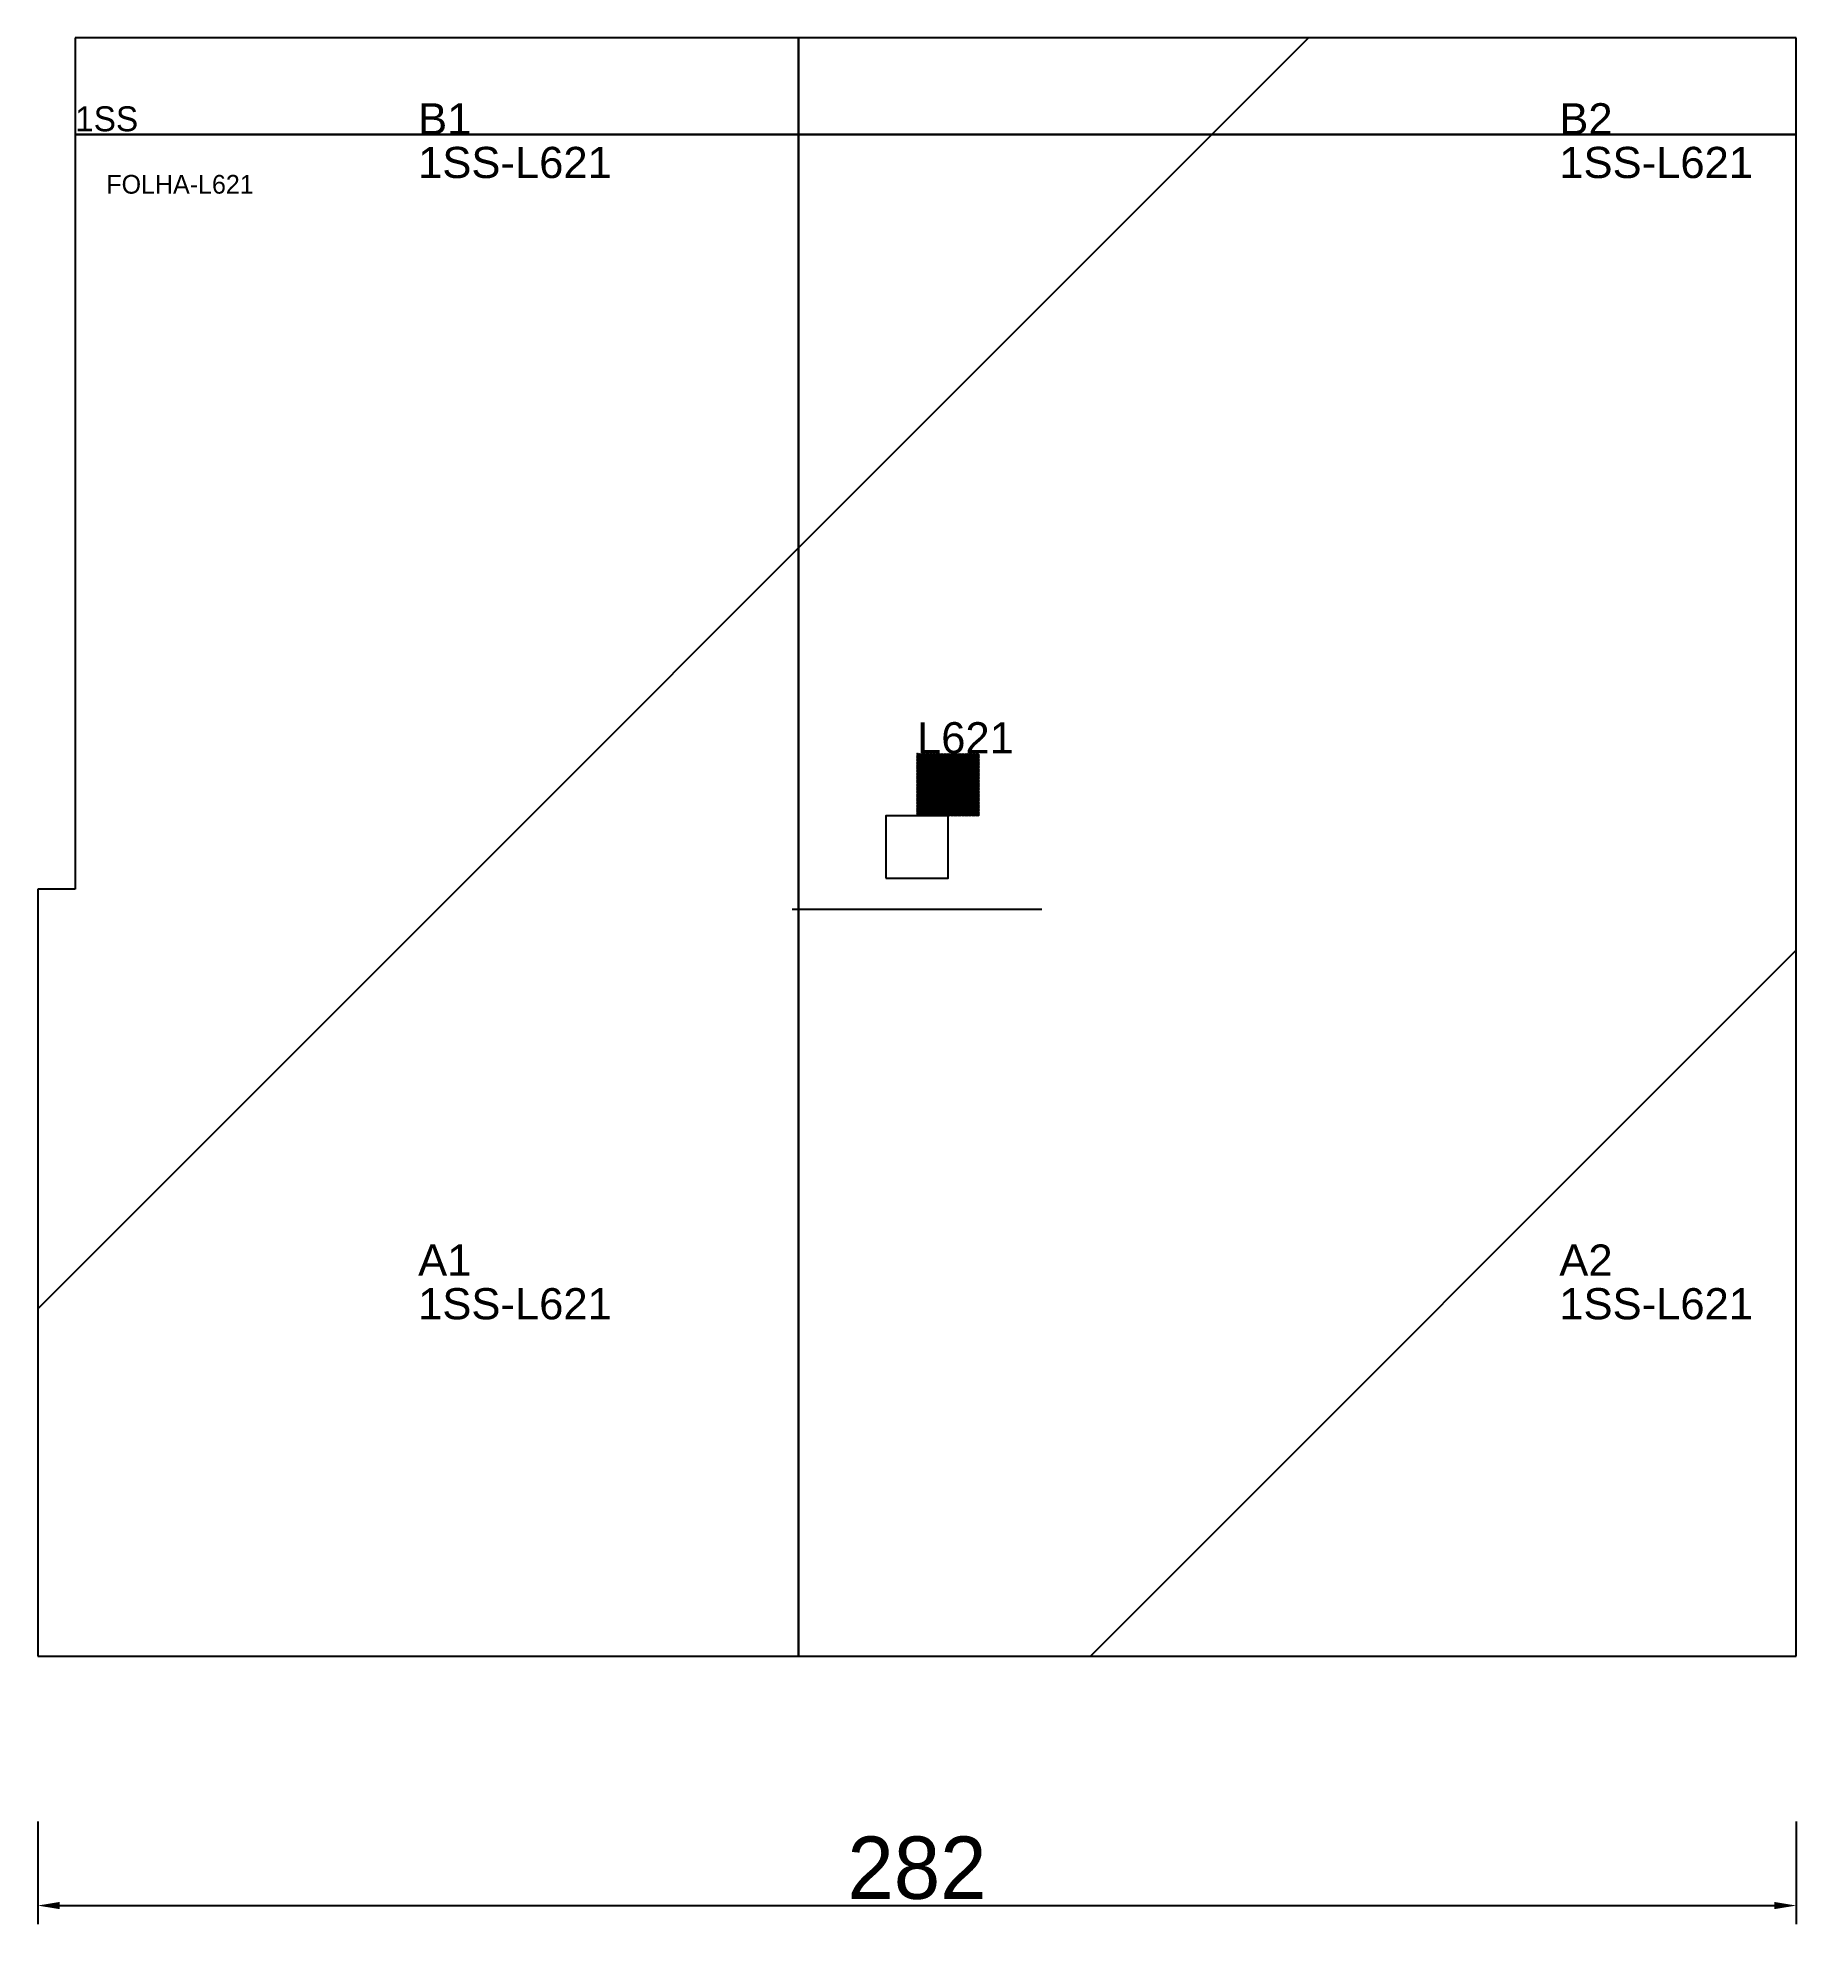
# Model space of a CAD drawing. Header units: metres. Extents: x 222 to 504, y -101 to 202.
import ezdxf

# ---------------------------------------------------------------- set-up
doc = ezdxf.new("R2010")
doc.units = ezdxf.units.M
for name, color, linetype in [('3', 3, 'CONTINUOUS'), ('AUX00', 7, 'CONTINUOUS'), ('COTA', 241, 'CONTINUOUS'), ('FOLHA', 255, 'CONTINUOUS'), ('Hachura', 251, 'CONTINUOUS'), ('NOMENCLATURA', 7, 'CONTINUOUS'), ('Nível', 160, 'CONTINUOUS'), ('Painéis', 200, 'CONTINUOUS'), ('Pilares', 5, 'CONTINUOUS'), ('REAPROVEITAMENTO', 251, 'CONTINUOUS'), ('SARR_2.2x7', 40, 'CONTINUOUS')]:
    doc.layers.add(name, color=color, linetype=linetype)
doc.styles.add('ARIAL', font='Arial.ttf')
doc.styles.add('STR_STANDARD', font='arial.ttf')
doc.dimstyles.new('EZ DXF', dxfattribs={"dimtxt": 10, "dimasz": 3.5, "dimexe": 3, "dimexo": 1.5, "dimgap": 1, "dimtad": 1, "dimdec": 1, "dimdsep": 46, "dimcen": 2.5, "dimazin": 3, "dimtfac": 1, "dimtmove": 0, "dimatfit": 3})

msp = doc.modelspace()

# ---------------------------------------------------------------- hatches: boundary and pattern name
at = {"layer": 'Hachura'}
h = msp.add_hatch(dxfattribs=at)
h.set_pattern_fill('ANSI31', scale=50)
h.paths.add_polyline_path([(228.2, 201.5), (228.2, 65), (222.2, 65), (222.2, -58), (504.2, -58), (504.2, 201.5)])
h = msp.add_hatch(dxfattribs=at)
h.set_pattern_fill('ANSI31', scale=50)
h.paths.add_polyline_path([(228.2, 201.5), (228.2, 65), (222.2, 65), (222.2, -58), (504.2, -58), (504.2, 201.5)])
at = {"layer": 'Reaproveitamento'}
h = msp.add_hatch(dxfattribs=at)
h.set_pattern_fill('SOLID')
h.paths.add_polyline_path([(363.2, 76.75), (373.2, 76.75), (373.2, 86.75), (363.2, 86.75)])
h = msp.add_hatch(dxfattribs=at)
h.set_pattern_fill('SOLID')
h.paths.add_polyline_path([(363.2, 76.75), (373.2, 76.75), (373.2, 86.75), (363.2, 86.75)])

# ---------------------------------------------------------------- linework, layer by layer
at = {"layer": '3'}
for points in [[(344.2, -58), (344.2, 201.5)], [(344.2, -58), (344.2, 201.5)], [(228.2, 186), (504.2, 186)], [(228.2, 186), (504.2, 186)]]:
    msp.add_lwpolyline(points, close=True, dxfattribs=at)
at = {"layer": 'Painéis', "color": 200}
for p, q in [((228.2, 201.5), (228.2, 65)), ((504.2, 201.5), (228.2, 201.5)), ((228.2, 201.5), (228.2, 65)), ((504.2, 201.5), (228.2, 201.5)), ((504.2, -58), (504.2, 201.5)), ((504.2, -58), (504.2, 201.5)), ((228.2, 65), (222.2, 65)), ((222.2, 65), (222.2, -58)), ((228.2, 65), (222.2, 65)), ((222.2, 65), (222.2, -58)), ((222.2, -58), (504.2, -58)), ((222.2, -58), (504.2, -58))]:
    msp.add_line(p, q, dxfattribs=at)
at = {"layer": 'Pilares'}
msp.add_lwpolyline([(358.2, 66.75), (368.2, 66.75), (368.2, 76.75), (358.2, 76.75)], close=True, dxfattribs=at)
msp.add_lwpolyline([(358.2, 66.75), (368.2, 66.75), (368.2, 76.75), (358.2, 76.75)], close=True, dxfattribs=at)
at = {"layer": 'SARR_2.2x7'}
msp.add_line((343.2, 61.75), (383.2, 61.75), dxfattribs=at)
msp.add_line((343.2, 61.75), (383.2, 61.75), dxfattribs=at)

# ---------------------------------------------------------------- texts
at = {"layer": '3', "style": 'STR_STANDARD'}
for s, p in [('B1', (283.2, 186)), ('B1', (283.2, 186)), ('B2', (466.2, 186)), ('B2', (466.2, 186)), ('A1', (283.2, 3)), ('A1', (283.2, 3)), ('A2', (466.2, 3)), ('A2', (466.2, 3))]:
    msp.add_text(s, height=5, dxfattribs=at).set_placement(p)
at = {"layer": 'AUX00', "style": 'STR_STANDARD'}
for p in [(283.2, 179), (283.2, 179), (466.2, 179), (466.2, 179), (283.2, -4), (283.2, -4), (466.2, -4), (466.2, -4)]:
    msp.add_text('1SS-L621', height=5, dxfattribs=at).set_placement(p)
at = {"layer": 'FOLHA'}
msp.add_text('FOLHA-L621', height=3, dxfattribs=at).set_placement((233.2, 176.5))
msp.add_text('FOLHA-L621', height=3, dxfattribs=at).set_placement((233.2, 176.5))
at = {"layer": 'NOMENCLATURA', "insert": (363.2, 91.75), "char_height": 5, "attachment_point": 1, "style": 'ARIAL'}
msp.add_mtext('L621', dxfattribs=at)
msp.add_mtext('L621', dxfattribs=at)
at = {"layer": 'Nível'}
msp.add_text('1SS', height=4, dxfattribs=at).set_placement((228.2, 186.5))
msp.add_text('1SS', height=4, dxfattribs=at).set_placement((228.2, 186.5))

# ---------------------------------------------------------------- dimensions: what is measured, and where the dimension line sits
at = {"layer": 'COTA'}
msp.add_linear_dim(base=(222.2, -98), p1=(222.2, -83), p2=(504.2, -83), dimstyle='EZ DXF', dxfattribs=at).render()
msp.add_linear_dim(base=(222.2, -98), p1=(222.2, -83), p2=(504.2, -83), dimstyle='EZ DXF', dxfattribs=at).render()

doc.saveas('drawing.dxf')
